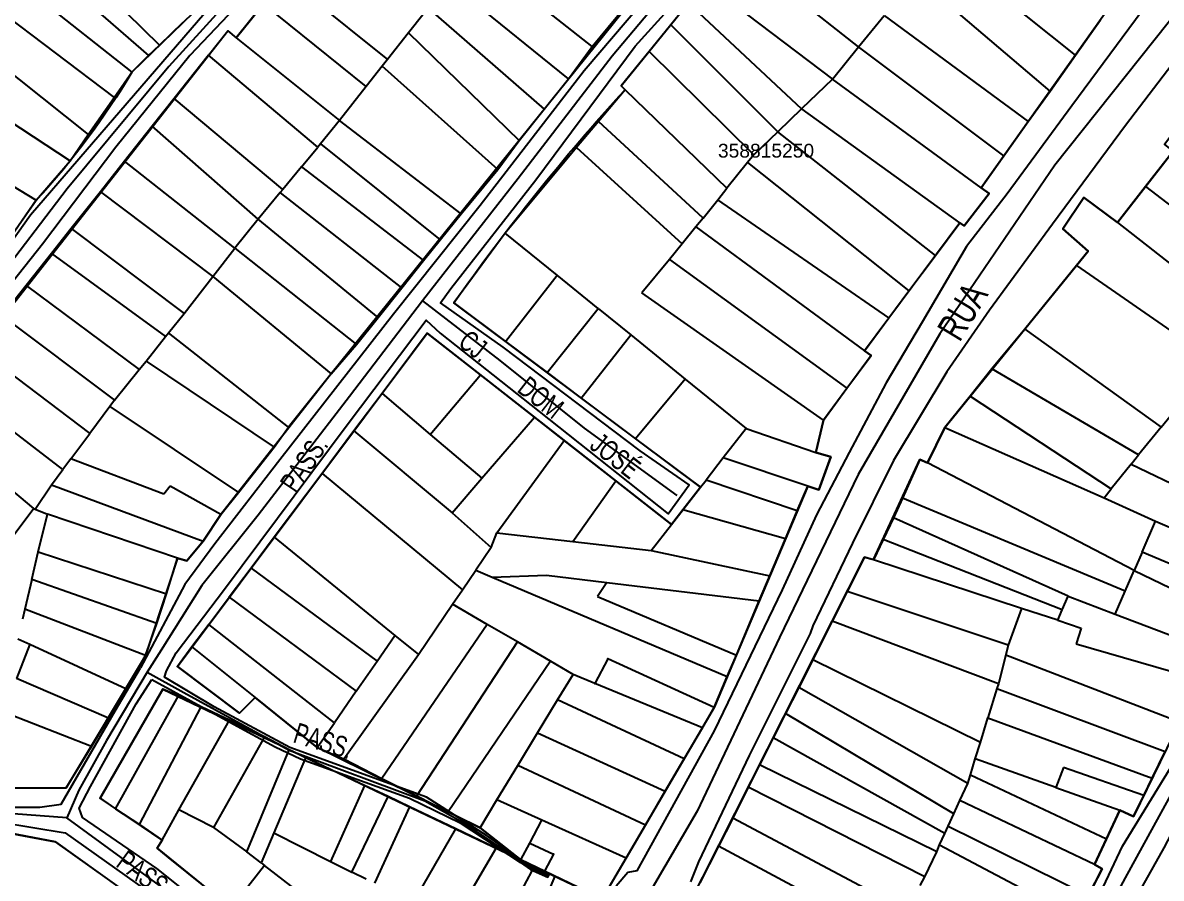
# Model space of a CAD drawing. Extents: x 201512 to 203323, y 4836571 to 4838029.
# Drawn here: x 201946.7 to 202112.3, y 4836958.8 to 4837083.2 of the extents above; entities that cross this region are included whole.
import ezdxf

# ---------------------------------------------------------------- set-up
doc = ezdxf.new("R2010")
doc.units = 0
doc.header["$LTSCALE"] = 1.5
doc.header["$MEASUREMENT"] = 0
for name, color, linetype in [('CD-MALHA-LOTES', 40, 'CONTINUOUS'), ('CD_TXT_QUADRA', 7, 'CONTINUOUS'), ('RU-QUADRAS', 6, 'CONTINUOUS'), ('SV-EIXO-RUA-N-PAV', 6, 'CONTINUOUS'), ('SV-EIXO-RUA-PAV', 20, 'CONTINUOUS'), ('SV-RUA-NAO-PAV-S-GUIA-C-GUIA', 7, 'CONTINUOUS'), ('SV-RUA-PAVIM-S-GUIA-C-GUIA', 7, 'CONTINUOUS'), ('SV-TXT-RUA-N-PAV-S-GUIA-C-GUIA', 7, 'CONTINUOUS'), ('SV-TXT-RUA-PAV-S-GUIA-C-GUIA', 7, 'CONTINUOUS')]:
    doc.layers.add(name, color=color, linetype=linetype)
doc.styles.add('ARIAL', font='arial.ttf')
doc.styles.add('MONOTXT', font='arial.ttf', dxfattribs={"height": 0.2})

msp = doc.modelspace()

# ---------------------------------------------------------------- linework, layer by layer
at = {"layer": 'CD-MALHA-LOTES', "linetype": 'Continuous'}
for p, q in [((201949.14, 4837097.05), (201966.56, 4837079.96)), ((201946.92, 4837094.16), (201964.97, 4837078.43)), ((202029.5, 4837079.73), (202012.14, 4837093.42)), ((202068.25, 4837079.7), (202050, 4837094.08)), ((202099.77, 4837078.47), (202079.53, 4837094.69)), ((201944.14, 4837090.54), (201962.55, 4837076.03)), ((202096.12, 4837073.27), (202076.29, 4837090.14)), ((201984.8, 4837089.83), (201999.73, 4837077.87)), ((202026.04, 4837075.06), (202008.69, 4837089.11)), ((202029.5, 4837079.73), (202037.26, 4837089.19)), ((202045.92, 4837089.04), (202064.43, 4837075)), ((201941.05, 4837086.63), (201959.97, 4837072.33)), ((201981.7, 4837085.97), (201977.74, 4837081.03)), ((201996.61, 4837073.92), (201981.7, 4837085.97)), ((202005.64, 4837085.31), (202022.51, 4837070.63)), ((202043.49, 4837086.05), (202040.95, 4837082.92)), ((202043.49, 4837086.05), (202059.95, 4837070.7)), ((201966.56, 4837079.96), (201970.02, 4837083.26)), ((202005.06, 4837084.58), (202002.76, 4837081.71)), ((202068.25, 4837079.7), (202071.97, 4837084.26)), ((202071.97, 4837084.26), (202092.92, 4837068.83)), ((202099.77, 4837078.47), (202103.41, 4837083.61)), ((201937.23, 4837082.03), (201956.22, 4837066.94)), ((201973.71, 4837078.49), (201976.5, 4837082.03)), ((201976.5, 4837082.03), (201977.74, 4837081.03)), ((202002.76, 4837081.71), (201999.73, 4837077.87)), ((202002.76, 4837081.71), (202018.9, 4837066.07)), ((202040.95, 4837082.92), (202037.78, 4837079.01)), ((202056.48, 4837067.36), (202040.95, 4837082.92)), ((201964.97, 4837078.43), (201966.56, 4837079.96)), ((201977.74, 4837081.03), (201992.73, 4837069.01)), ((201962.55, 4837076.03), (201964.97, 4837078.43)), ((201973.71, 4837078.49), (201968.71, 4837072.21)), ((201989.59, 4837065.12), (201973.71, 4837078.49)), ((202026.04, 4837075.06), (202029.5, 4837079.73)), ((202037.78, 4837079.01), (202033.72, 4837074.01)), ((202052.99, 4837064.01), (202037.78, 4837079.01)), ((202064.43, 4837075), (202068.25, 4837079.7)), ((202089.39, 4837063.85), (202068.25, 4837079.7)), ((202096.12, 4837073.27), (202099.77, 4837078.47)), ((201932.86, 4837076.74), (201953.58, 4837063.12)), ((201998.94, 4837076.87), (201996.61, 4837073.92)), ((201999.73, 4837077.87), (201998.94, 4837076.87)), ((202015.77, 4837061.84), (201998.94, 4837076.87)), ((201959.97, 4837072.33), (201962.55, 4837076.03)), ((202022.51, 4837070.63), (202026.04, 4837075.06)), ((202064.43, 4837075), (202059.95, 4837070.7)), ((202086.09, 4837059.21), (202064.43, 4837075)), ((201996.61, 4837073.92), (201992.73, 4837069.01)), ((202034.28, 4837073.46), (202030.42, 4837068.86)), ((202033.72, 4837074.01), (202034.28, 4837073.46)), ((202034.28, 4837073.46), (202049.09, 4837059.15)), ((201956.22, 4837066.94), (201959.97, 4837072.33)), ((201968.71, 4837072.21), (201965.51, 4837068.15)), ((201984.51, 4837058.98), (201968.71, 4837072.21)), ((202092.92, 4837068.83), (202096.12, 4837073.27)), ((201927.65, 4837070.08), (201948.65, 4837057.41)), ((202018.9, 4837066.07), (202022.51, 4837070.63)), ((202059.95, 4837070.7), (202056.48, 4837067.36)), ((202060.05, 4837070.62), (202059.95, 4837070.7)), ((202082.97, 4837054.11), (202060.05, 4837070.62)), ((201992.73, 4837069.01), (201990, 4837065.61)), ((202010.45, 4837055.44), (201992.73, 4837069.01)), ((202030.42, 4837068.86), (202027.24, 4837065.06)), ((202045.62, 4837054.8), (202030.42, 4837068.86)), ((202089.39, 4837063.85), (202092.92, 4837068.83)), ((201953.58, 4837063.12), (201956.22, 4837066.94)), ((201965.51, 4837068.15), (201961.47, 4837063.08)), ((201980.92, 4837054.65), (201965.51, 4837068.15)), ((202056.48, 4837067.36), (202052.99, 4837064.01)), ((202079.43, 4837049.38), (202056.48, 4837067.36)), ((201987.22, 4837062.26), (201989.59, 4837065.12)), ((201990, 4837065.61), (201989.59, 4837065.12)), ((201990, 4837065.61), (202007.41, 4837051.63)), ((202015.77, 4837061.84), (202018.9, 4837066.07)), ((202027.24, 4837065.06), (202016.84, 4837052.63)), ((202027.24, 4837065.06), (202042.57, 4837051.04)), ((202052.99, 4837064.01), (202052.08, 4837062.88)), ((202086.09, 4837059.21), (202089.39, 4837063.85)), ((202114, 4837064.51), (202109.98, 4837059.38)), ((201948.65, 4837057.41), (201953.58, 4837063.12)), ((201961.47, 4837063.08), (201957.97, 4837058.63)), ((201977.52, 4837050.42), (201961.47, 4837063.08)), ((201987.22, 4837062.26), (201984.51, 4837058.98)), ((201987.22, 4837062.26), (202004.98, 4837048.61)), ((202010.45, 4837055.44), (202015.77, 4837061.84)), ((202052.08, 4837062.88), (202049.09, 4837059.15)), ((202052.08, 4837062.88), (202075.57, 4837044.21)), ((201957.97, 4837058.63), (201953.74, 4837053.3)), ((201957.97, 4837058.63), (201974.32, 4837046.29)), ((201984.12, 4837058.51), (201980.92, 4837054.65)), ((201984.51, 4837058.98), (201984.12, 4837058.51)), ((202001.8, 4837044.65), (201984.12, 4837058.51)), ((202047.75, 4837057.47), (202049.09, 4837059.15)), ((202087.24, 4837058.37), (202086.09, 4837059.21)), ((202109.98, 4837059.38), (202105.9, 4837054.16)), ((202109.98, 4837059.38), (202128.54, 4837045.09)), ((201944.63, 4837051.62), (201948.65, 4837057.41)), ((202045.62, 4837054.8), (202047.75, 4837057.47)), ((202072.64, 4837040.29), (202047.75, 4837057.47)), ((202083.59, 4837053.67), (202087.24, 4837058.37)), ((202101.01, 4837057.79), (202097.95, 4837053.24)), ((202105.9, 4837054.16), (202101.01, 4837057.79)), ((202007.41, 4837051.63), (202010.45, 4837055.44)), ((201980.92, 4837054.65), (201977.52, 4837050.42)), ((201998.39, 4837040.37), (201980.92, 4837054.65)), ((202044.55, 4837053.52), (202042.57, 4837051.04)), ((202045.62, 4837054.8), (202044.55, 4837053.52)), ((202044.55, 4837053.52), (202069.08, 4837035.51)), ((202079.43, 4837049.38), (202082.97, 4837054.11)), ((202082.97, 4837054.11), (202083.59, 4837053.67)), ((202105.9, 4837054.16), (202124.34, 4837039.71)), ((201953.74, 4837053.3), (201950.85, 4837049.63)), ((201953.74, 4837053.3), (201970.15, 4837040.92)), ((202016.84, 4837052.63), (202009.38, 4837042.47)), ((202024.41, 4837046.49), (202016.84, 4837052.63)), ((202097.95, 4837053.24), (202101.62, 4837050)), ((201974.32, 4837046.29), (201977.52, 4837050.42)), ((201977.52, 4837050.42), (201995.2, 4837036.42)), ((202004.98, 4837048.61), (202007.41, 4837051.63)), ((202042.57, 4837051.04), (202040.75, 4837048.78)), ((201950.85, 4837049.63), (201947.19, 4837044.99)), ((201950.85, 4837049.63), (201967.45, 4837037.57)), ((202001.8, 4837044.65), (202004.98, 4837048.61)), ((202040.75, 4837048.78), (202036.74, 4837043.94)), ((202040.75, 4837048.78), (202066.54, 4837030.05)), ((202075.57, 4837044.21), (202079.43, 4837049.38)), ((202101.62, 4837050), (202099.94, 4837047.93)), ((202099.94, 4837047.93), (202092.42, 4837038.66)), ((202099.94, 4837047.93), (202119.94, 4837034.06)), ((201970.15, 4837040.92), (201974.32, 4837046.29)), ((201974.32, 4837046.29), (201991.53, 4837032.17)), ((202016.89, 4837036.86), (202024.41, 4837046.49)), ((202030.39, 4837041.64), (202024.41, 4837046.49)), ((201947.19, 4837044.99), (201943.71, 4837040.6)), ((201947.19, 4837044.99), (201963.61, 4837032.78)), ((201998.39, 4837040.37), (202001.8, 4837044.65)), ((202063.12, 4837025.44), (202036.74, 4837043.94)), ((202072.64, 4837040.29), (202075.57, 4837044.21)), ((202009.38, 4837042.47), (202016.89, 4837036.86)), ((201943.71, 4837040.6), (201960.03, 4837028.32)), ((201967.89, 4837038.12), (201970.15, 4837040.92)), ((201995.2, 4837036.42), (201998.39, 4837040.37)), ((202022.94, 4837032.33), (202030.39, 4837041.64)), ((202030.39, 4837041.64), (202035.13, 4837037.81)), ((202069.08, 4837035.51), (202072.64, 4837040.29)), ((202092.42, 4837038.66), (202087.64, 4837032.89)), ((202092.42, 4837038.66), (202112.23, 4837024.42)), ((201964.64, 4837034.01), (201967.45, 4837037.57)), ((201967.45, 4837037.57), (201967.89, 4837038.12)), ((201985.35, 4837024.41), (201967.89, 4837038.12)), ((202005.51, 4837038.07), (201998.93, 4837029.3)), ((202013.24, 4837032.02), (202005.51, 4837038.07)), ((202016.89, 4837036.86), (202022.94, 4837032.33)), ((202027.92, 4837028.61), (202035.13, 4837037.81)), ((202035.13, 4837037.81), (202043, 4837031.4)), ((201940.13, 4837035.83), (201956.45, 4837023.5)), ((201991.53, 4837032.17), (201995.2, 4837036.42)), ((202070.05, 4837034.82), (202069.08, 4837035.51)), ((201963.61, 4837032.78), (201964.64, 4837034.01)), ((201964.64, 4837034.01), (201983.26, 4837021.51)), ((202066.54, 4837030.05), (202070.05, 4837034.82)), ((201960.03, 4837028.32), (201963.61, 4837032.78)), ((201991.53, 4837032.17), (201985.35, 4837024.41)), ((202005.94, 4837023.35), (202013.24, 4837032.02)), ((202021.09, 4837025.87), (202013.24, 4837032.02)), ((202022.94, 4837032.33), (202027.92, 4837028.61)), ((202087.64, 4837032.89), (202084.47, 4837028.9)), ((202108.93, 4837020.37), (202087.64, 4837032.89)), ((201952.51, 4837018.23), (201936.15, 4837030.81)), ((202043, 4837031.4), (202035.78, 4837022.73)), ((202043, 4837031.4), (202051.89, 4837024.2)), ((201998.93, 4837029.3), (201994.84, 4837023.85)), ((201998.93, 4837029.3), (202005.94, 4837023.35)), ((202027.92, 4837028.61), (202035.78, 4837022.73)), ((202063.12, 4837025.44), (202066.54, 4837030.05)), ((202084.47, 4837028.9), (202080.79, 4837024.34)), ((202084.47, 4837028.9), (202105, 4837015.42)), ((202112.23, 4837024.42), (202116.29, 4837029.38)), ((201959.35, 4837027.41), (201956.45, 4837023.5)), ((201960.03, 4837028.32), (201959.35, 4837027.41)), ((201959.35, 4837027.41), (201978.04, 4837014.9)), ((201948.29, 4837012.59), (201931.75, 4837026.34)), ((202013.47, 4837016.98), (202021.09, 4837025.87)), ((202025.43, 4837022.47), (202021.09, 4837025.87)), ((202062.02, 4837020.74), (202063.12, 4837025.44)), ((201983.26, 4837021.51), (201985.35, 4837024.41)), ((201994.84, 4837023.85), (201990.22, 4837017.68)), ((201994.84, 4837023.85), (202009.14, 4837011.93)), ((202051.89, 4837024.2), (202048.57, 4837019.94)), ((202051.89, 4837024.2), (202062.02, 4837020.74)), ((202080.79, 4837024.34), (202078.27, 4837019.2)), ((202080.79, 4837024.34), (202103.98, 4837014.14)), ((202112.23, 4837024.42), (202108.93, 4837020.37)), ((201953.68, 4837019.78), (201956.45, 4837023.5)), ((202005.94, 4837023.35), (202013.47, 4837016.98)), ((202015.63, 4837009.04), (202025.43, 4837022.47)), ((202032.95, 4837016.58), (202025.43, 4837022.47)), ((202035.78, 4837022.73), (202045.24, 4837015.66)), ((201978.04, 4837014.9), (201983.26, 4837021.51)), ((202064.2, 4837020.07), (202062.02, 4837020.74)), ((202107.89, 4837019.01), (202108.93, 4837020.37)), ((201953.68, 4837019.78), (201952.51, 4837018.23)), ((201967.21, 4837014.68), (201953.68, 4837019.78)), ((202048.57, 4837019.94), (202046.06, 4837016.71)), ((202060.86, 4837015.84), (202048.57, 4837019.94)), ((202062.46, 4837015.31), (202064.2, 4837020.07)), ((202077.17, 4837019.72), (202074.65, 4837014.08)), ((202078.27, 4837019.2), (202077.17, 4837019.72)), ((202108.3, 4837003.54), (202078.27, 4837019.2)), ((202107.89, 4837019.01), (202105, 4837015.42)), ((202107.89, 4837019.01), (202129.58, 4837008.63)), ((201950.85, 4837016), (201952.51, 4837018.23)), ((201990.22, 4837017.68), (201983.23, 4837008.42)), ((201990.22, 4837017.68), (202010.63, 4837000.75)), ((201948.48, 4837012.5), (201950.85, 4837016)), ((201950.85, 4837016), (201972.94, 4837007.81)), ((201968.14, 4837015.83), (201967.21, 4837014.68)), ((201975.47, 4837011.71), (201968.14, 4837015.83)), ((202009.14, 4837011.93), (202013.47, 4837016.98)), ((202026.7, 4837007.78), (202032.95, 4837016.58)), ((202041.03, 4837010.25), (202032.95, 4837016.58)), ((202045.24, 4837015.66), (202042.7, 4837012.4)), ((202045.24, 4837015.66), (202046.06, 4837016.71)), ((202059.32, 4837012.22), (202046.06, 4837016.71)), ((202059.32, 4837012.22), (202060.86, 4837015.84)), ((202060.86, 4837015.84), (202062.46, 4837015.31)), ((202103.98, 4837014.14), (202105, 4837015.42)), ((201975.47, 4837011.71), (201978.04, 4837014.9)), ((202074.65, 4837014.08), (202073.31, 4837011.24)), ((202107.01, 4837000.56), (202074.65, 4837014.08)), ((202103.98, 4837014.14), (202111.43, 4837010.73)), ((201948.29, 4837012.59), (201945.01, 4837008.16)), ((201948.29, 4837012.59), (201948.48, 4837012.5)), ((201948.48, 4837012.5), (201950.26, 4837011.75)), ((202042.7, 4837012.4), (202041.03, 4837010.25)), ((202057.61, 4837008.16), (202042.7, 4837012.4)), ((202057.61, 4837008.16), (202059.32, 4837012.22)), ((201948.94, 4837006.3), (201950.26, 4837011.75)), ((201969.17, 4837005.38), (201950.26, 4837011.75)), ((201972.94, 4837007.81), (201975.47, 4837011.71)), ((202009.14, 4837011.93), (202014.83, 4837006.93)), ((202073.31, 4837011.24), (202071.81, 4837008.07)), ((202098.71, 4836999.82), (202073.31, 4837011.24)), ((202109.47, 4837006.21), (202111.43, 4837010.73)), ((202111.43, 4837010.73), (202127.2, 4837003.88)), ((202014.83, 4837006.93), (202015.63, 4837009.04)), ((202015.63, 4837009.04), (202026.7, 4837007.78)), ((202038.09, 4837006.48), (202041.03, 4837010.25)), ((201970.55, 4837004.99), (201972.94, 4837007.81)), ((201983.23, 4837008.42), (201979.88, 4837003.89)), ((201983.23, 4837008.42), (202000.8, 4836994.12)), ((202026.7, 4837007.78), (202038.09, 4837006.48)), ((202055.34, 4837002.79), (202057.61, 4837008.16)), ((202071.81, 4837008.07), (202070.43, 4837005.13)), ((202097.86, 4836997.84), (202071.81, 4837008.07)), ((201948.01, 4837002.26), (201948.94, 4837006.3)), ((201948.94, 4837006.3), (201967.59, 4837000.15)), ((202014.83, 4837006.93), (202012.56, 4837003.6)), ((202038.09, 4837006.48), (202055.34, 4837002.79)), ((202069.1, 4837005.51), (202066.57, 4837000.5)), ((202070.43, 4837005.13), (202069.1, 4837005.51)), ((202109.47, 4837006.21), (202108.3, 4837003.54)), ((202124.52, 4836999.93), (202109.47, 4837006.21)), ((201967.59, 4837000.15), (201969.17, 4837005.38)), ((201969.17, 4837005.38), (201970.55, 4837004.99)), ((201979.88, 4837003.89), (201976.72, 4836999.67)), ((201979.88, 4837003.89), (201998.21, 4836990.39)), ((202091.93, 4836998.06), (202070.43, 4837005.13)), ((201948.01, 4837002.26), (201946.99, 4836997.95)), ((201966.2, 4836995.88), (201948.01, 4837002.26)), ((202010.63, 4837000.75), (202012.56, 4837003.6)), ((202012.56, 4837003.6), (202014.94, 4837002.6)), ((202014.94, 4837002.6), (202022.85, 4837002.87)), ((202014.94, 4837002.6), (202049.15, 4836988.13)), ((202022.85, 4837002.87), (202031.61, 4837001.81)), ((202053.79, 4836999.13), (202055.34, 4837002.79)), ((202107.01, 4837000.56), (202108.3, 4837003.54)), ((202108.3, 4837003.54), (202123.11, 4836996.45)), ((202009.2, 4836998.66), (202010.63, 4837000.75)), ((202031.61, 4837001.81), (202030.29, 4836999.8)), ((202031.61, 4837001.81), (202053.79, 4836999.13)), ((202066.57, 4837000.5), (202064.39, 4836996.19)), ((202090.02, 4836992.69), (202066.57, 4837000.5)), ((202105.55, 4836997.22), (202107.01, 4837000.56)), ((201966.2, 4836995.88), (201967.59, 4837000.15)), ((201973.74, 4836995.72), (201976.72, 4836999.67)), ((201976.72, 4836999.67), (201995.18, 4836986.02)), ((202030.29, 4836999.8), (202050.47, 4836991.26)), ((202050.47, 4836991.26), (202053.79, 4836999.13)), ((202097.86, 4836997.84), (202098.71, 4836999.82)), ((202098.71, 4836999.82), (202105.55, 4836997.22)), ((201946.99, 4836997.95), (201946.64, 4836996.48)), ((201964.53, 4836991.21), (201946.99, 4836997.95)), ((202004.24, 4836991.36), (202009.2, 4836998.66)), ((202014.23, 4836995.73), (202009.2, 4836998.66)), ((202091.93, 4836998.06), (202090.02, 4836992.69)), ((202097.22, 4836996.32), (202091.93, 4836998.06)), ((202097.22, 4836996.32), (202097.86, 4836997.84)), ((202105.55, 4836997.22), (202121.01, 4836991.35)), ((201964.53, 4836991.21), (201966.2, 4836995.88)), ((201973.74, 4836995.72), (201971.28, 4836992.47)), ((201992.01, 4836981.44), (201973.74, 4836995.72)), ((202014.23, 4836995.73), (201998.91, 4836973.34)), ((202018.62, 4836993.17), (202014.23, 4836995.73)), ((202064.39, 4836996.19), (202061.57, 4836990.6)), ((202088.57, 4836987.11), (202064.39, 4836996.19)), ((202097.22, 4836996.32), (202100.61, 4836995.2)), ((201998.21, 4836990.39), (202000.8, 4836994.12)), ((202000.8, 4836994.12), (202004.24, 4836991.36)), ((202100.61, 4836995.2), (202099.89, 4836992.88)), ((201947.72, 4836992.85), (201945.75, 4836987.84)), ((201945.97, 4836993.64), (201947.72, 4836992.85)), ((201947.72, 4836992.85), (201961.76, 4836986.35)), ((201971.28, 4836992.47), (201969.18, 4836989.62)), ((201971.28, 4836992.47), (201980.46, 4836985.08)), ((202003.98, 4836970.79), (202018.62, 4836993.17)), ((202023.42, 4836990.37), (202018.62, 4836993.17)), ((202090.02, 4836992.69), (202089.66, 4836991.31)), ((202099.89, 4836992.88), (202117.9, 4836987.69)), ((201961.76, 4836986.35), (201964.53, 4836991.21)), ((201993.38, 4836976.2), (202004.24, 4836991.36)), ((202031.78, 4836990.73), (202029.89, 4836987.15)), ((202047.26, 4836983.67), (202031.78, 4836990.73)), ((202049.15, 4836988.13), (202050.47, 4836991.26)), ((202061.57, 4836990.6), (202059.53, 4836986.57)), ((202085.95, 4836978.57), (202061.57, 4836990.6)), ((202089.66, 4836991.31), (202088.57, 4836987.11)), ((202089.66, 4836991.31), (202114.92, 4836981.55)), ((201969.18, 4836989.62), (201978.21, 4836982.83)), ((201995.18, 4836986.02), (201998.21, 4836990.39)), ((202023.42, 4836990.37), (202008.55, 4836968.49)), ((202026.71, 4836988.46), (202023.42, 4836990.37)), ((201959.17, 4836982.09), (201945.75, 4836987.84)), ((202024.46, 4836984.75), (202026.71, 4836988.46)), ((202029.89, 4836987.15), (202026.71, 4836988.46)), ((202047.26, 4836983.67), (202049.15, 4836988.13)), ((201967.07, 4836986.32), (201957.95, 4836970.47)), ((201959.17, 4836982.09), (201961.76, 4836986.35)), ((201969.31, 4836985.33), (201967.07, 4836986.32)), ((201995.18, 4836986.02), (201992.01, 4836981.44)), ((202045.52, 4836980.69), (202029.89, 4836987.15)), ((202059.53, 4836986.57), (202057.62, 4836982.79)), ((202084.11, 4836972.6), (202059.53, 4836986.57)), ((202088.35, 4836986.41), (202087.05, 4836982.15)), ((202088.57, 4836987.11), (202088.35, 4836986.41)), ((202088.35, 4836986.41), (202112.83, 4836977.25)), ((201960.18, 4836968.93), (201969.31, 4836985.33)), ((201972.64, 4836983.74), (201969.31, 4836985.33)), ((201978.21, 4836982.83), (201980.46, 4836985.08)), ((201980.46, 4836985.08), (201989.52, 4836977.85)), ((202021.56, 4836979.96), (202024.46, 4836984.75)), ((202042.87, 4836976.17), (202024.46, 4836984.75)), ((201956.69, 4836977.99), (201944.03, 4836982.92)), ((201963.64, 4836966.62), (201972.64, 4836983.74)), ((201976.73, 4836981.82), (201972.64, 4836983.74)), ((202045.52, 4836980.69), (202047.26, 4836983.67)), ((202057.62, 4836982.79), (202055.81, 4836979.22)), ((202082.09, 4836968.18), (202057.62, 4836982.79)), ((201956.69, 4836977.99), (201959.17, 4836982.09)), ((201969.38, 4836968.79), (201976.73, 4836981.82)), ((201981.83, 4836979.37), (201976.73, 4836981.82)), ((201989.52, 4836977.85), (201992.01, 4836981.44)), ((202042.87, 4836976.17), (202045.52, 4836980.69)), ((202085.95, 4836978.57), (202087.05, 4836982.15)), ((202087.05, 4836982.15), (202110.94, 4836973.37)), ((201981.83, 4836979.37), (201974.43, 4836966.22)), ((201985.45, 4836977.49), (201981.83, 4836979.37)), ((202018.68, 4836975.22), (202021.56, 4836979.96)), ((202021.56, 4836979.96), (202040.13, 4836971.48)), ((202055.81, 4836979.22), (202053.85, 4836975.33)), ((202080.8, 4836965.35), (202055.81, 4836979.22)), ((201953.01, 4836971.98), (201956.69, 4836977.99)), ((201979.27, 4836962.66), (201985.45, 4836977.49)), ((201987.79, 4836976.35), (201985.45, 4836977.49)), ((201989.52, 4836977.85), (201993.38, 4836976.2)), ((202085.22, 4836976.17), (202085.95, 4836978.57)), ((202110.94, 4836973.37), (202112.83, 4836977.25)), ((201987.79, 4836976.35), (201983.18, 4836965.44)), ((201996.39, 4836972.33), (201987.79, 4836976.35)), ((201993.38, 4836976.2), (201998.91, 4836973.34)), ((202040.13, 4836971.48), (202042.87, 4836976.17)), ((202084.52, 4836973.88), (202085.22, 4836976.17)), ((202096.93, 4836972.03), (202085.22, 4836976.17)), ((202015.64, 4836970.21), (202018.68, 4836975.22)), ((202037.23, 4836966.53), (202018.68, 4836975.22)), ((202053.85, 4836975.33), (202052.2, 4836972.07)), ((202079.6, 4836962.68), (202053.85, 4836975.33)), ((202098.06, 4836974.9), (202096.93, 4836972.03)), ((202109.71, 4836970.83), (202098.06, 4836974.9)), ((201996.39, 4836972.33), (201991.45, 4836961.25)), ((201999.82, 4836970.69), (201996.39, 4836972.33)), ((201998.91, 4836973.34), (202003.98, 4836970.79)), ((202082.98, 4836970.11), (202084.11, 4836972.6)), ((202084.11, 4836972.6), (202084.52, 4836973.88)), ((202084.52, 4836973.88), (202104.31, 4836964.56)), ((202109.71, 4836970.83), (202110.94, 4836973.37)), ((201940.28, 4836971.91), (201953.01, 4836971.98)), ((201994.55, 4836959.73), (201999.82, 4836970.69)), ((202002.93, 4836969.21), (201999.82, 4836970.69)), ((202003.98, 4836970.79), (202008.55, 4836968.49)), ((202037.23, 4836966.53), (202040.13, 4836971.48)), ((202052.2, 4836972.07), (202049.93, 4836967.58)), ((202077.9, 4836959.01), (202052.2, 4836972.07)), ((202096.93, 4836972.03), (202106.25, 4836968.72)), ((202108.24, 4836967.8), (202109.71, 4836970.83)), ((201957.95, 4836970.47), (201960.18, 4836968.93)), ((202002.93, 4836969.21), (201997.83, 4836958.09)), ((202009.67, 4836965.99), (202002.93, 4836969.21)), ((202013.19, 4836966.16), (202015.64, 4836970.21)), ((202022.19, 4836967.26), (202015.64, 4836970.21)), ((202082.09, 4836968.18), (202082.98, 4836970.11)), ((202102.55, 4836960.8), (202082.98, 4836970.11)), ((201960.18, 4836968.93), (201963.64, 4836966.62)), ((201966.96, 4836964.37), (201969.38, 4836968.79)), ((201974.43, 4836966.22), (201969.38, 4836968.79)), ((202008.55, 4836968.49), (202013.19, 4836966.16)), ((202049.93, 4836967.58), (202047.87, 4836963.51)), ((202075.13, 4836954.2), (202049.93, 4836967.58)), ((202081.27, 4836966.37), (202082.09, 4836968.18)), ((202104.31, 4836964.56), (202106.25, 4836968.72)), ((202106.25, 4836968.72), (202108.24, 4836967.8)), ((201951.43, 4836964.14), (201939.24, 4836966.4)), ((201963.64, 4836966.62), (201966.96, 4836964.37)), ((201974.43, 4836966.22), (201979.27, 4836962.66)), ((202003.47, 4836955.24), (202009.67, 4836965.99)), ((202015.55, 4836963.19), (202009.67, 4836965.99)), ((202013.19, 4836966.16), (202019.13, 4836961.48)), ((202020.43, 4836963.93), (202022.19, 4836967.26)), ((202034.43, 4836961.75), (202022.19, 4836967.26)), ((202034.43, 4836961.75), (202037.23, 4836966.53)), ((202080.8, 4836965.35), (202081.27, 4836966.37)), ((202081.27, 4836966.37), (202101.69, 4836956.32)), ((201985.38, 4836940.05), (201951.43, 4836964.14)), ((201966.96, 4836964.37), (201966.21, 4836963.18)), ((201983.18, 4836965.44), (201981.34, 4836961.07)), ((201983.18, 4836965.44), (201991.45, 4836961.25)), ((202080.03, 4836963.68), (202080.8, 4836965.35)), ((202102.55, 4836960.8), (202104.31, 4836964.56)), ((201966.21, 4836963.18), (201976.99, 4836954.5)), ((201981.34, 4836961.07), (201979.27, 4836962.66)), ((202010.39, 4836954.41), (202015.55, 4836963.19)), ((202019.13, 4836961.48), (202015.55, 4836963.19)), ((202019.13, 4836961.48), (202020.43, 4836963.93)), ((202020.43, 4836963.93), (202023.86, 4836962.31)), ((202047.87, 4836963.51), (202045.16, 4836958.14)), ((202072.87, 4836950.1), (202047.87, 4836963.51)), ((202077.9, 4836959.01), (202079.6, 4836962.68)), ((202079.6, 4836962.68), (202080.03, 4836963.68)), ((202080.03, 4836963.68), (202100.03, 4836953.13)), ((201981.34, 4836961.07), (201981.85, 4836960.67)), ((201991.45, 4836961.25), (201994.55, 4836959.73)), ((202019.13, 4836961.48), (202021.11, 4836960.54)), ((202023.86, 4836962.31), (202022.54, 4836959.85)), ((202032.01, 4836957.61), (202034.43, 4836961.75)), ((202103.69, 4836960.21), (202102.55, 4836960.8)), ((201981.85, 4836960.67), (201976.99, 4836954.5)), ((201986.3, 4836957.25), (201981.85, 4836960.67)), ((201996.64, 4836958.68), (201994.55, 4836959.73)), ((202016.48, 4836951.88), (202021.11, 4836960.54)), ((202024.06, 4836959.13), (202020.27, 4836950.3)), ((202021.11, 4836960.54), (202022.54, 4836959.85)), ((202022.54, 4836959.85), (202024.06, 4836959.13)), ((202024.06, 4836959.13), (202027.52, 4836957.48)), ((202101.69, 4836956.32), (202103.69, 4836960.21)), ((202077.18, 4836957.77), (202077.9, 4836959.01))]:
    msp.add_line(p, q, dxfattribs=at)
for p in [(201976.72, 4836999.67), (201973.74, 4836995.72), (202014.23, 4836995.73), (202014.23, 4836995.73), (201971.28, 4836992.47), (202018.62, 4836993.17), (202018.62, 4836993.17), (202031.78, 4836990.73), (202031.78, 4836990.73), (201969.18, 4836989.62), (202023.42, 4836990.37), (202023.42, 4836990.37), (202026.71, 4836988.46), (201967.07, 4836986.32), (202029.89, 4836987.15), (202029.89, 4836987.15), (201969.31, 4836985.33), (201969.31, 4836985.33), (201980.46, 4836985.08), (202024.46, 4836984.75), (202024.46, 4836984.75), (201972.64, 4836983.74), (202047.26, 4836983.67), (202047.26, 4836983.67), (201976.73, 4836981.82), (201976.73, 4836981.82), (202045.52, 4836980.69), (201981.83, 4836979.37), (201981.83, 4836979.37), (202021.56, 4836979.96), (202021.56, 4836979.96), (201985.45, 4836977.49), (201985.45, 4836977.49), (201987.79, 4836976.35), (201993.38, 4836976.2), (202042.87, 4836976.17), (202018.68, 4836975.22), (202018.68, 4836975.22), (201996.39, 4836972.33), (201996.39, 4836972.33), (201998.91, 4836973.34), (201999.82, 4836970.69), (201999.82, 4836970.69), (202003.98, 4836970.79), (202040.13, 4836971.48), (201957.95, 4836970.47), (202002.93, 4836969.21), (202002.93, 4836969.21), (202015.64, 4836970.21), (202015.64, 4836970.21), (202008.55, 4836968.49), (202009.67, 4836965.99), (202009.67, 4836965.99), (202013.19, 4836966.16), (202022.19, 4836967.26), (202022.19, 4836967.26), (202037.23, 4836966.53), (202020.43, 4836963.93), (202020.43, 4836963.93), (202023.86, 4836962.31), (202023.86, 4836962.31), (202034.43, 4836961.75), (201994.55, 4836959.73), (201994.55, 4836959.73), (202021.11, 4836960.54), (202022.54, 4836959.85), (202024.06, 4836959.13), (202024.06, 4836959.13)]:
    msp.add_point(p, dxfattribs=at)
at = {"layer": 'RU-QUADRAS', "color": 6, "linetype": 'Continuous'}
for points in [[(201909.13, 4837080.29), (201954.51, 4837140.56), (201967.18, 4837154.46), (201965.03, 4837156.17), (201975.94, 4837170.07), (201977.38, 4837168.96), (201986.84, 4837179.26), (201985.23, 4837180.73), (201988.92, 4837185.43), (201987.09, 4837187.1), (202002.97, 4837210.98), (202044.61, 4837176.76), (202012.12, 4837139.53), (202011.19, 4837140.34), (202006.81, 4837135.71), (202008.39, 4837134.79), (202005.09, 4837130.61), (202004.29, 4837131.12), (201992.74, 4837114.19, -0.1018250058), (201987.8, 4837103.79), (201974.39, 4837087.49), (201962.55, 4837076.03, -0.0525414679), (201948.65, 4837057.41), (201937.66, 4837041.57)], [(201940.13, 4837035.83), (201976.5, 4837082.03), (201977.74, 4837081.03), (201993.12, 4837100.16), (201992.79, 4837100.37), (201995.23, 4837104.31), (202003.26, 4837115.86), (202004.78, 4837114.6, -0.0158527449), (202051.15, 4837170.87), (202083.38, 4837146.21), (201991.53, 4837032.17), (201975.47, 4837011.71), (201972.94, 4837007.81), (201970.55, 4837004.99), (201969.17, 4837005.38), (201964.53, 4836991.21), (201953.01, 4836971.98), (201940.28, 4836971.91)], [(202123.37, 4837111.74), (202086.09, 4837059.21), (202087.24, 4837058.37), (202083.59, 4837053.67), (202082.97, 4837054.11), (202069.08, 4837035.51), (202070.05, 4837034.82), (202063.12, 4837025.44), (202062.02, 4837020.74), (202064.2, 4837020.07), (202062.46, 4837015.31), (202060.86, 4837015.84), (202047.26, 4836983.67), (202030.97, 4836955.83), (202019.13, 4836961.48), (202013.19, 4836966.16), (201989.52, 4836977.85), (201980.46, 4836985.08), (201978.21, 4836982.83), (201969.18, 4836989.62), (202005.51, 4837038.07), (202041.03, 4837010.25), (202045.24, 4837015.66), (202009.38, 4837042.47, -0.0318616152), (202034.28, 4837073.46), (202033.72, 4837074.01), (202088.73, 4837141.81)], [(202035.38, 4836904.86, 0.0121116604), (201966.21, 4836963.18), (201966.96, 4836964.37), (201957.95, 4836970.47), (201967.07, 4836986.32), (202030.97, 4836955.83)]]:
    msp.add_lwpolyline(points, format="xyb", dxfattribs=at)
for points in [[(202043.25, 4836954.36), (202069.1, 4837005.51), (202070.43, 4837005.14), (202077.17, 4837019.72), (202078.28, 4837019.21), (202080.79, 4837024.34), (202101.62, 4837050), (202097.95, 4837053.24), (202101.01, 4837057.79), (202105.91, 4837054.17), (202114, 4837064.51), (202112.71, 4837065.54), (202136.8, 4837097.1)], [(202152.45, 4837086.39), (202174.62, 4837066.59), (202153.72, 4837039.96), (202152.5, 4837040.8), (202135.55, 4837016.42), (202134.65, 4837017.05), (202127.2, 4837003.88), (202128.51, 4837003.24), (202126.38, 4836999.15), (202124.52, 4836999.93), (202119.35, 4836987.27), (202117.9, 4836987.69), (202108.24, 4836967.8), (202106.25, 4836968.72), (202102.55, 4836960.8), (202103.69, 4836960.21), (202088.46, 4836930.85)]]:
    msp.add_lwpolyline(points, dxfattribs=at)
msp.add_lwpolyline([(201891.22, 4836956.39), (201892.85, 4836960.81), (201939.24, 4836966.4), (201951.43, 4836964.14), (201989.08, 4836937.15), (202026.43, 4836904.08), (202030.07, 4836901.02), (202030.78, 4836901.87), (202090.34, 4836851.85), (202089.67, 4836851.1), (202097.4, 4836844.67), (202093.55, 4836840.31), (202094.56, 4836839.4), (202089.58, 4836837.38), (202071.52, 4836833.68), (202069.91, 4836835.12), (202060.51, 4836831.86), (202039.05, 4836829.05), (202006.92, 4836856.91), (202007.51, 4836857.61), (201964.69, 4836892.7), (201965.57, 4836893.75)], close=True, dxfattribs=at)
at = {"layer": 'SV-EIXO-RUA-N-PAV'}
for points in [[(202176.438832, 4837289.191617), (202167.741652, 4837279.914624), (202154.116069, 4837266.868854), (202137.881333, 4837253.243272), (202121.936503, 4837239.327784), (202106.861391, 4837225.702202), (202094.105527, 4837214.395867), (202075.841448, 4837197.871225), (202060.47643, 4837183.086019), (202054.968216, 4837178.447523), (202048.395718, 4837173.035247), (202041.131929, 4837165.302826), (202023.792561, 4837146.323248), (202012.311088, 4837131.561353), (201998.720772, 4837114.924933), (201986.887826, 4837099.342934), (201981.732878, 4837092.079144), (201967.908247, 4837076.848619), (201953.146353, 4837059.040619), (201942.367827, 4837044.981672)], [(201964.799517, 4836988.801491), (201958.853333, 4836978.836966), (201954.834838, 4836971.603675), (201953.09349, 4836967.58518)], [(202164.301777, 4836785.526267), (202153.485612, 4836797.942006), (202134.900088, 4836814.851786), (202117.837968, 4836830.085822), (202106.10776, 4836839.530924), (202096.749339, 4836847.980875), (202077.239262, 4836865.047934), (202050.88438, 4836888.203669), (202017.750352, 4836916.767486), (201987.51079, 4836941.675135), (201967.097182, 4836957.366192), (201953.09349, 4836967.58518), (201945.312511, 4836968.182358)]]:
    msp.add_lwpolyline(points, dxfattribs=at)
at = {"layer": 'SV-EIXO-RUA-PAV'}
for points in [[(202318.4, 4837360.107899), (202285.459385, 4837317.996543), (202259.704665, 4837282.839306), (202234.767555, 4837247.682069), (202223.321013, 4837232.965086), (202195.522267, 4837194.537408), (202182.440505, 4837177.980803), (202140.742387, 4837120.339286), (202136.245531, 4837113.798405), (202117.440497, 4837088.45249), (202096.79584, 4837062.493367), (202080.034832, 4837037.965063), (202068.179485, 4837017.524809), (202056.732943, 4836993.814114), (202044.778608, 4836968.576138), (202037.87154, 4836956.788076)], [(202089.948355, 4837148.751239), (202074.20936, 4837130.763816), (202055.813131, 4837107.257524), (202046.104011, 4837094.686767), (202032.40904, 4837078.334564), (202018.71407, 4837060.551543), (202004.814697, 4837042.768522), (201994.185765, 4837028.86915), (201980.8996, 4837011.597135), (201972.723499, 4837001.377008), (201966.795825, 4836991.974491), (201964.799517, 4836988.801491)], [(202185.30214, 4837073.93991), (202165.270691, 4837048.18519), (202153.006539, 4837033.877012), (202140.333582, 4837019.160029), (202124.390183, 4836991.361283), (202117.440497, 4836977.870716), (202107.015967, 4836958.86128), (202093.330656, 4836933.587934), (202092.646007, 4836929.473973), (202092.115292, 4836928.24674), (202085.692457, 4836918.188337), (202079.779012, 4836910.550138), (202070.539254, 4836899.955216)], [(202004.814697, 4837042.768522), (202016.056837, 4837034.081414), (202028.32099, 4837024.270092), (202041.811557, 4837014.45877)], [(201964.799517, 4836988.801491), (201970.096981, 4836985.807239), (201985.43789, 4836977.447915), (202005.175184, 4836970.094805), (202010.624226, 4836966.998759), (202014.823664, 4836964.165698), (202017.734244, 4836962.211451), (202020.082647, 4836960.636384), (202022.249879, 4836959.552768), (202023.139607, 4836959.196922)]]:
    msp.add_lwpolyline(points, dxfattribs=at)
at = {"layer": 'SV-RUA-NAO-PAV-S-GUIA-C-GUIA'}
for points in [[(202047.04, 4837174.97), (202040.57, 4837167.53), (202022.86, 4837147.86), (202002.61, 4837122.53), (201981.42, 4837094.17), (201961.86, 4837071.53), (201947.804575, 4837055.207863), (201937.221453, 4837040.378706)], [(202050.33, 4837171.43), (202048.21, 4837169.96), (202043.58, 4837164.68), (202031.51, 4837150.93), (202014.2, 4837130.95), (202000.33, 4837113.77), (201991.64, 4837101.66), (201983.02, 4837091.15), (201970.97, 4837078.44), (201960.21, 4837065.11), (201949.538303, 4837050.985846), (201939.030272, 4837037.754137)], [(201937.602579, 4836969.136975), (201949.165863, 4836969.148273), (201952.2668, 4836969.571128), (201960.122966, 4836983.139185), (201963.792552, 4836989.390365)], [(202096.853643, 4836850.207073), (202095.670622, 4836849.460945), (202084.424246, 4836860.216678), (202056.103736, 4836885.840733), (202032.851682, 4836905.987094), (202008.672194, 4836926.675283), (201984.42186, 4836945.717272), (201966.18188, 4836960.238544), (201955.393119, 4836967.674732), (201954.899573, 4836968.996621), (201956.537384, 4836972.171273), (201963.158457, 4836984.166966), (201965.462692, 4836987.711289)], [(201943.453201, 4836966.965998), (201952.845049, 4836965.440988), (201970.56945, 4836952.89237), (201998.364663, 4836931.340658), (202035.312973, 4836899.227991), (202080.11577, 4836861.261526), (202099.661818, 4836844.531865), (202100.820465, 4836842.416208), (202100.186888, 4836840.745869), (202098.598116, 4836839.581836), (202093.767732, 4836837.801344), (202075.078722, 4836833.749617), (202047.846428, 4836827.685718), (202042.207816, 4836826.891494), (202041.708394, 4836826.914116), (202038.479325, 4836827.460233), (202035.582111, 4836828.74105), (202020.831645, 4836842.954319), (202001.118031, 4836860.441301), (201974.585836, 4836883.435268), (201944.569437, 4836909.186121)]]:
    msp.add_lwpolyline(points, dxfattribs=at)
at = {"layer": 'SV-RUA-PAVIM-S-GUIA-C-GUIA'}
for points in [[(202050.33202, 4837171.427401), (202051.591167, 4837172.008137), (202070.619015, 4837157.837621), (202084.84, 4837146.54), (202084.68, 4837145.89), (202073.63, 4837133.07), (202058.73, 4837113.95), (202045.1, 4837095.87), (202028.34, 4837076.19), (202013.228336, 4837056.632733), (202000.579961, 4837040.835187), (201984.046894, 4837019.650301), (201974.605112, 4837007.451793), (201970.261886, 4837001.521765), (201963.792552, 4836989.390365)], [(202126.77, 4837094.16), (202107.06, 4837068.28), (202096.44, 4837053.9), (202087.290569, 4837041.393974), (202081.099877, 4837032.444157), (202073.297547, 4837019.57185), (202067.358159, 4837007.521075), (202061.569523, 4836995.518014), (202061.202341, 4836994.424461), (202052.323352, 4836976.672561), (202044.980127, 4836961.195758), (202043.784876, 4836958.316134)], [(202100.980146, 4836951.57082), (202106.617245, 4836963.476225), (202113.596212, 4836974.862122), (202120.394048, 4836987.449636), (202127.129345, 4836999.238798), (202133.618616, 4837011.281395), (202141.106106, 4837023.209236), (202148.492621, 4837031.891493), (202158.73188, 4837043.928275), (202172.135586, 4837060.064274), (202179.126107, 4837069.002196), (202179.800286, 4837070.54078), (202173.03175, 4837075.736868), (202158.61, 4837087.29)], [(201965.462692, 4836987.711289), (201977.343176, 4836981.225294), (201983.407201, 4836977.951698), (201987.084168, 4836976.185723), (202002.950877, 4836970.468832), (202010.302665, 4836966.886997), (202019.060405, 4836961.09225), (202020.506647, 4836960.06964), (202023.071939, 4836958.961246), (202023.253166, 4836959.322242), (202019.973817, 4836960.916703), (202014.13546, 4836965.049549), (202005.409803, 4836970.605552), (201985.544816, 4836977.837464), (201974.496568, 4836983.766903), (201967.29198, 4836988.03865), (201967.571651, 4836988.983908), (201969.006024, 4836991.599365), (201976.001252, 4837000.836948), (201993.877185, 4837024.749397), (202005.366391, 4837039.964721), (202007.386933, 4837038.08633), (202021.808126, 4837026.681903), (202040.525056, 4837011.816638), (202043.591093, 4837016.017229), (202036.468709, 4837020.968804), (202016.555171, 4837036.051685), (202007.45596, 4837042.481358), (202008.938597, 4837044.557425), (202021.287035, 4837060.359432), (202035.74, 4837079.78), (202040.93, 4837085.49)], [(202110.29, 4837086.06), (202099.26, 4837071.14), (202089.86, 4837058.34), (202083.94, 4837050.69), (202077.513617, 4837039.691035), (202072.274292, 4837030.826979), (202066.865389, 4837020.716567), (202062.122821, 4837011.645303), (202057.151272, 4837000.729104), (202047.229354, 4836980.24518), (202035.996766, 4836959.917941), (202034.692669, 4836959.657122), (202032.971126, 4836957.664004)], [(202094.214704, 4836929.622827), (202096.763504, 4836934.598819), (202104.484681, 4836948.671257), (202112.663606, 4836963.236438), (202121.323028, 4836979.742725), (202128.475496, 4836992.624697), (202135.431144, 4837005.709416), (202142.402268, 4837016.595878), (202151.26436, 4837026.90471), (202165.284411, 4837044.080602), (202173.438807, 4837053.900408), (202179.03, 4837061.71), (202183.916031, 4837067.89313), (202184.572201, 4837067.464914)]]:
    msp.add_lwpolyline(points, dxfattribs=at)

# ---------------------------------------------------------------- texts
at = {"layer": 'CD_TXT_QUADRA', "color": 7, "linetype": 'Continuous', "style": 'MONOTXT'}
msp.add_text('358815250', height=2, dxfattribs=at).set_placement((202047.79, 4837063.6))
at = {"layer": 'SV-TXT-RUA-N-PAV-S-GUIA-C-GUIA', "style": 'ARIAL', "width": 0.7}
msp.add_text('PASS.', height=3, rotation=324, dxfattribs=at).set_placement((201960.073889, 4836960.637619))
at = {"layer": 'SV-TXT-RUA-PAV-S-GUIA-C-GUIA', "style": 'ARIAL', "width": 0.7}
for s, height, rotation, p in [('RUA', 4, 59, (202082.944432, 4837036.651439)), ('CJ.        DOM        JOSÉ', 3, 322, (202009.817079, 4837036.373571)), ('PASS.', 3, 56, (201986.419393, 4837014.661591)), ('PASS.                              JÚLIO', 4, 61, (202100.050808, 4836940.488017)), ('PASS.', 3, 343, (201985.837841, 4836978.622047))]:
    msp.add_text(s, height=height, rotation=rotation, dxfattribs=at).set_placement(p)

doc.saveas('drawing.dxf')
